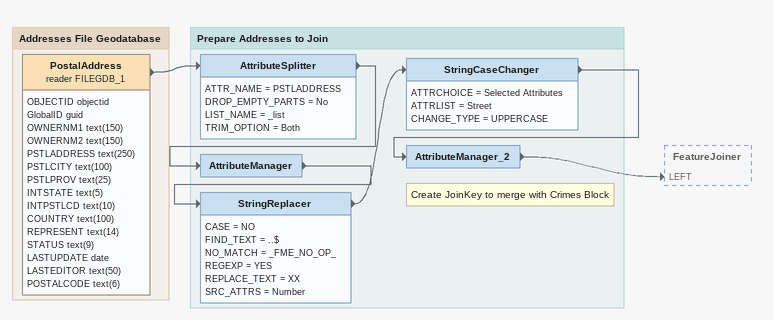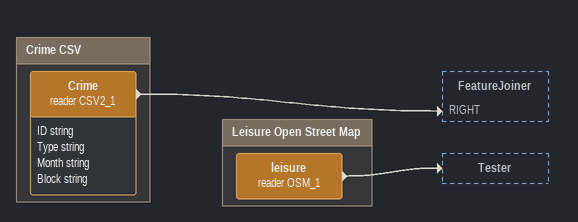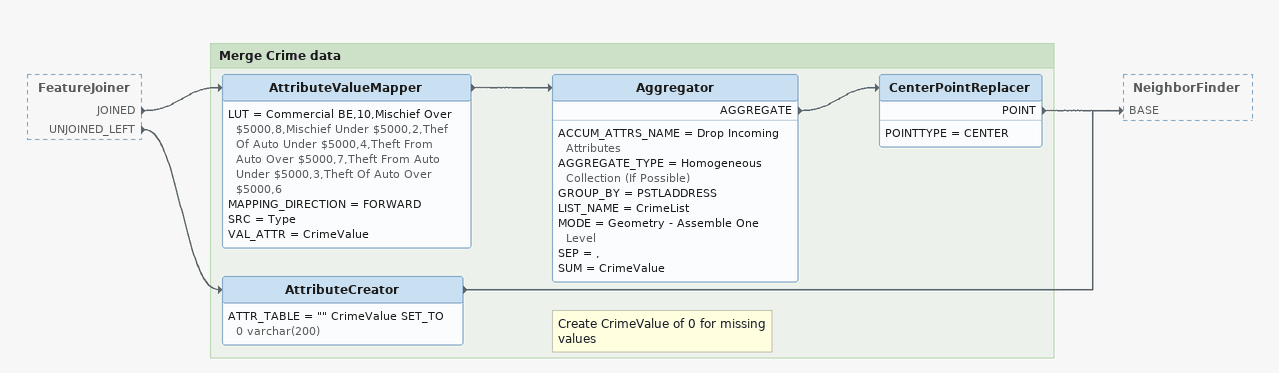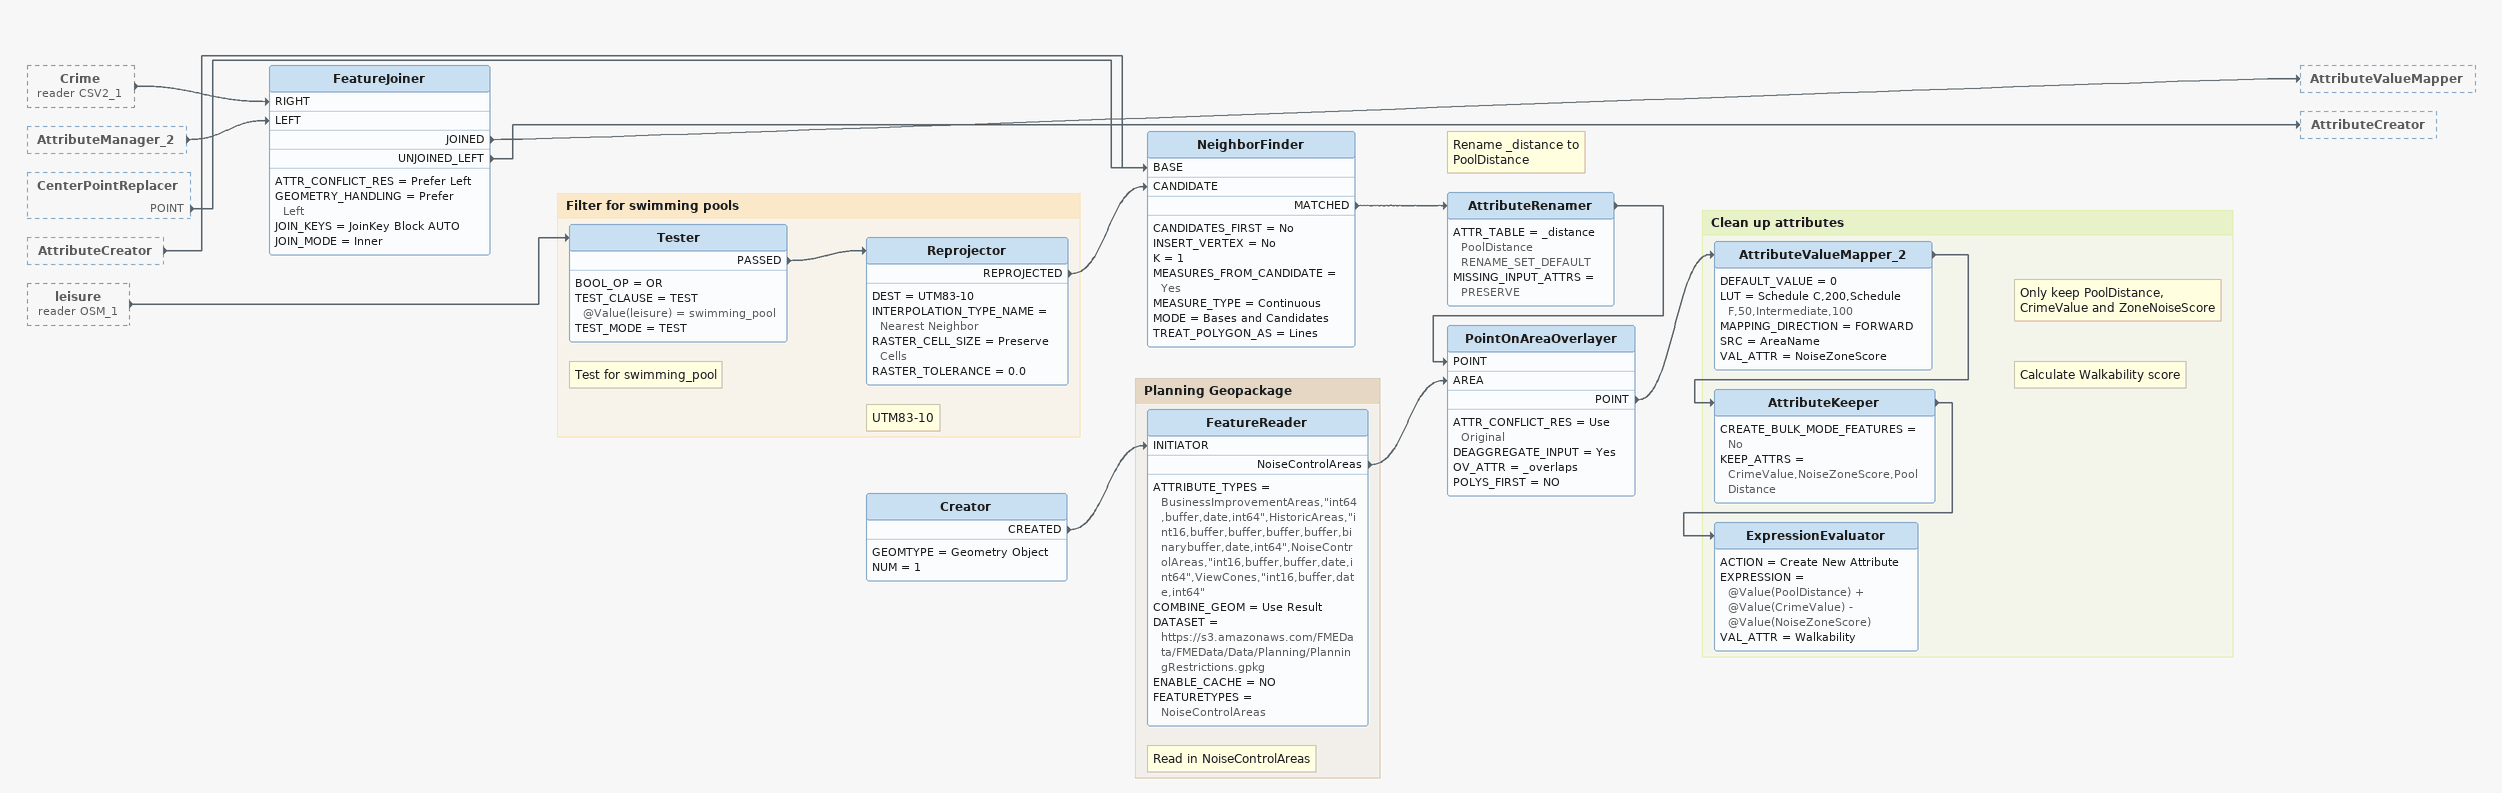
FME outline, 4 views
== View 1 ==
Bookmark: Addresses File Geodatabase
PostalAddress (reader FILEGDB_1)
    attributes: OBJECTID objectid, GlobalID guid, OWNERNM1 text(150), OWNERNM2 text(150), PSTLADDRESS text(250), PSTLCITY text(100), PSTLPROV text(25), INTSTATE text(5), INTPSTLCD text(10), COUNTRY text(100), REPRESENT text(14), STATUS text(9), LASTUPDATE date, LASTEDITOR text(50), POSTALCODE text(6)
    -> AttributeSplitter

Bookmark: Prepare Addresses to Join
AttributeSplitter
    ATTR_NAME = PSTLADDRESS
    DROP_EMPTY_PARTS = No
    LIST_NAME = _list
    TRIM_OPTION = Both
    -> AttributeManager
AttributeManager
    -> StringReplacer
StringReplacer
    CASE = NO
    FIND_TEXT = ..$
    NO_MATCH = _FME_NO_OP_
    REGEXP = YES
    REPLACE_TEXT = XX
    SRC_ATTRS = Number
    -> StringCaseChanger
StringCaseChanger
    ATTRCHOICE = Selected Attributes
    ATTRLIST = Street
    CHANGE_TYPE = UPPERCASE
    -> AttributeManager_2
Note: Create JoinKey to merge with Crimes Block
AttributeManager_2
    -> FeatureJoiner [LEFT]

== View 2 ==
Bookmark: Crime CSV
Crime (reader CSV2_1)
    attributes: ID string, Type string, Month string, Block string
    -> FeatureJoiner [RIGHT]

Bookmark: Leisure Open Street Map
leisure (reader OSM_1)
    -> Tester

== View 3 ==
FeatureJoiner [outside]
    JOINED -> AttributeValueMapper
    UNJOINED_LEFT -> AttributeCreator

Bookmark: Merge Crime data
AttributeValueMapper
    LUT = Commercial BE,10,Mischief Over $5000,8,Mischief Under $5000,2,Thef Of Auto Under $5000,4,Theft From Auto Over $5000,7,Theft From Auto Under $5000,3,Theft Of Auto Over $5000,6
    MAPPING_DIRECTION = FORWARD
    SRC = Type
    VAL_ATTR = CrimeValue
    -> Aggregator
Aggregator
    ACCUM_ATTRS_NAME = Drop Incoming Attributes
    AGGREGATE_TYPE = Homogeneous Collection (If Possible)
    GROUP_BY = PSTLADDRESS
    LIST_NAME = CrimeList
    MODE = Geometry - Assemble One Level
    SEP = ,
    SUM = CrimeValue
    AGGREGATE -> CenterPointReplacer
CenterPointReplacer
    POINTTYPE = CENTER
    POINT -> NeighborFinder [BASE]
Note: Create CrimeValue of 0 for missing values
AttributeCreator
    ATTR_TABLE = "" CrimeValue SET_TO 0 varchar(200)
    -> NeighborFinder [BASE]

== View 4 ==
Crime (reader CSV2_1) [outside]
    -> FeatureJoiner [RIGHT]
AttributeManager_2 [outside]
    -> FeatureJoiner [LEFT]
CenterPointReplacer [outside]
    POINT -> NeighborFinder [BASE]
AttributeCreator [outside]
    -> NeighborFinder [BASE]
leisure (reader OSM_1) [outside]
    -> Tester
FeatureJoiner
    ATTR_CONFLICT_RES = Prefer Left
    GEOMETRY_HANDLING = Prefer Left
    JOIN_KEYS = JoinKey Block AUTO
    JOIN_MODE = Inner
    JOINED -> AttributeValueMapper
    UNJOINED_LEFT -> AttributeCreator
NeighborFinder
    CANDIDATES_FIRST = No
    INSERT_VERTEX = No
    K = 1
    MEASURES_FROM_CANDIDATE = Yes
    MEASURE_TYPE = Continuous
    MODE = Bases and Candidates
    TREAT_POLYGON_AS = Lines
    MATCHED -> AttributeRenamer
Note: Rename _distance to PoolDistance
AttributeRenamer
    ATTR_TABLE = _distance PoolDistance RENAME_SET_DEFAULT
    MISSING_INPUT_ATTRS = PRESERVE
    -> PointOnAreaOverlayer [POINT]
Creator
    GEOMTYPE = Geometry Object
    NUM = 1
    CREATED -> FeatureReader [INITIATOR]
PointOnAreaOverlayer
    ATTR_CONFLICT_RES = Use Original
    DEAGGREGATE_INPUT = Yes
    OV_ATTR = _overlaps
    POLYS_FIRST = NO
    POINT -> AttributeValueMapper_2

Bookmark: Filter for swimming pools
Note: Test for swimming_pool
Tester
    BOOL_OP = OR
    TEST_CLAUSE = TEST @Value(leisure) = swimming_pool
    TEST_MODE = TEST
    PASSED -> Reprojector
Note: UTM83-10
Reprojector
    DEST = UTM83-10
    INTERPOLATION_TYPE_NAME = Nearest Neighbor
    RASTER_CELL_SIZE = Preserve Cells
    RASTER_TOLERANCE = 0.0
    REPROJECTED -> NeighborFinder [CANDIDATE]

Bookmark: Planning Geopackage
Note: Read in NoiseControlAreas
FeatureReader
    ATTRIBUTE_TYPES = BusinessImprovementAreas,"int64,buffer,date,int64",HistoricAreas,"int16,buffer,buffer,buffer,buffer,binarybuffer,date,int64",NoiseControlAreas,"int16,buffer,buffer,date,int64",ViewCones,"int16,buffer,date,int64"
    COMBINE_GEOM = Use Result
    DATASET = https://s3.amazonaws.com/FMEData/FMEData/Data/Planning/PlanningRestrictions.gpkg
    ENABLE_CACHE = NO
    FEATURETYPES = NoiseControlAreas
    NoiseControlAreas -> PointOnAreaOverlayer [AREA]

Bookmark: Clean up attributes
AttributeValueMapper_2
    DEFAULT_VALUE = 0
    LUT = Schedule C,200,Schedule F,50,Intermediate,100
    MAPPING_DIRECTION = FORWARD
    SRC = AreaName
    VAL_ATTR = NoiseZoneScore
    -> AttributeKeeper
Note: Only keep PoolDistance, CrimeValue and ZoneNoiseScore
AttributeKeeper
    CREATE_BULK_MODE_FEATURES = No
    KEEP_ATTRS = CrimeValue,NoiseZoneScore,PoolDistance
    -> ExpressionEvaluator
Note: Calculate Walkability score
ExpressionEvaluator
    ACTION = Create New Attribute
    EXPRESSION = @Value(PoolDistance) + @Value(CrimeValue) - @Value(NoiseZoneScore)
    VAL_ATTR = Walkability
